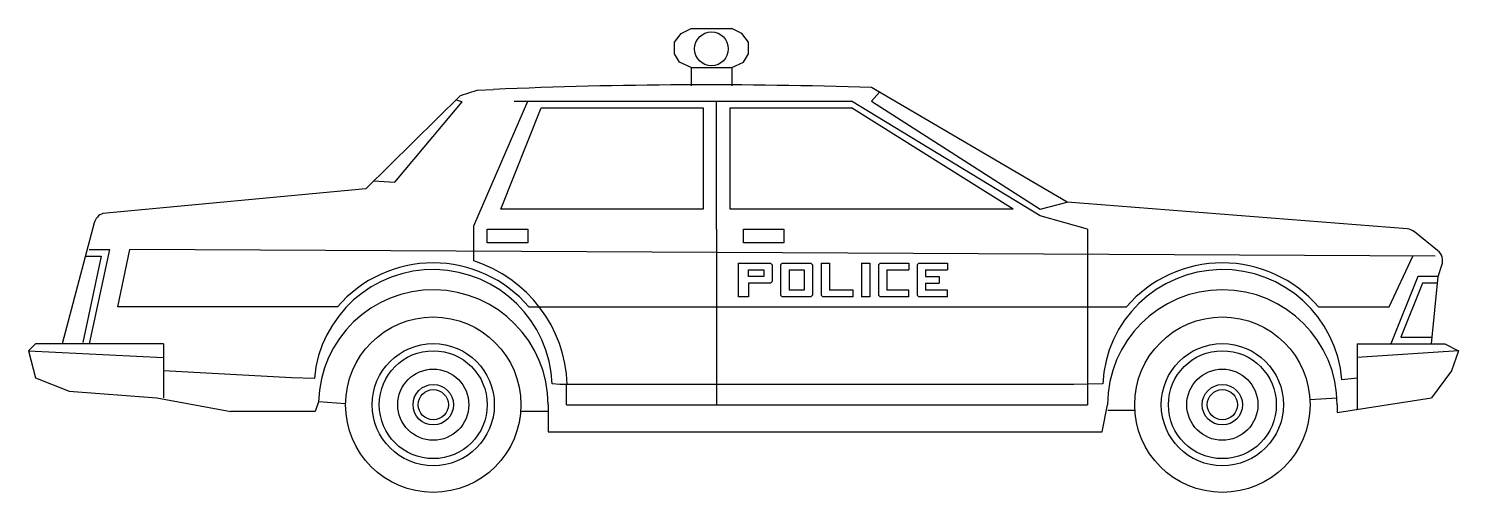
# Model space of a CAD drawing. Extents: x -5.38 to 0, y 0 to 1.75.
import ezdxf

# ---------------------------------------------------------------- set-up
doc = ezdxf.new("R2010")
doc.units = 0
doc.layers.get('0').update_dxf_attribs({"linetype": 'CONTINUOUS'})
doc.layers.add('CAR_DTL', color=7, linetype='CONTINUOUS')

msp = doc.modelspace()

# ---------------------------------------------------------------- linework, layer by layer
at = {"color": 0, "linetype": 'BYBLOCK'}
for p, q in [((-2.9527, 1.6954), (-2.9274, 1.7272)), ((-2.9274, 1.7272), (-2.8893, 1.7463)), ((-2.8893, 1.7463), (-2.7369, 1.7463)), ((-2.6987, 1.7272), (-2.7369, 1.7463)), ((-2.6734, 1.6954), (-2.6987, 1.7272)), ((-2.9527, 1.651), (-2.9527, 1.6954)), ((-2.6734, 1.651), (-2.6734, 1.6954)), ((-2.9337, 1.6193), (-2.9527, 1.651)), ((-2.8893, 1.6002), (-2.9337, 1.6193)), ((-2.7369, 1.6002), (-2.6924, 1.6193)), ((-2.6924, 1.6193), (-2.6734, 1.651)), ((-2.8893, 1.6002), (-2.7369, 1.6002)), ((-2.8893, 1.6002), (-2.8893, 1.5304)), ((-2.7369, 1.6002), (-2.7369, 1.5304)), ((-3.7581, 1.4947), (-3.6959, 1.5139)), ((-3.6959, 1.5139), (-3.6333, 1.5173)), ((-1.4732, 1.0922), (-2.2098, 1.524)), ((-3.7581, 1.4947), (-4.1148, 1.143)), ((-4.0059, 1.1678), (-3.7517, 1.4702)), ((-3.7517, 1.4702), (-3.7744, 1.4774)), ((-2.1799, 1.5065), (-2.2098, 1.4732)), ((-2.2098, 1.4732), (-1.5748, 1.0668)), ((-3.6068, 1.0668), (-3.4544, 1.4478)), ((-3.4544, 1.4478), (-2.8448, 1.4478)), ((-2.8448, 1.4478), (-2.8448, 1.0668)), ((-2.7432, 1.0668), (-2.7432, 1.4478)), ((-2.7432, 1.4478), (-2.286, 1.4478)), ((-1.6764, 1.0668), (-2.286, 1.4478)), ((-4.1148, 1.143), (-5.1047, 1.0501)), ((-4.0863, 1.1732), (-4.0059, 1.1678)), ((-1.5748, 1.0668), (-1.4732, 1.0922)), ((-0.1934, 0.9918), (-1.4732, 1.0922)), ((-2.8448, 1.0668), (-3.6068, 1.0668)), ((-1.6764, 1.0668), (-2.7432, 1.0668)), ((-5.1378, 1.0148), (-5.2578, 0.5588)), ((-0.0785, 0.9111), (-0.1656, 0.9808)), ((-5.1114, 0.889), (-5.181, 0.5641)), ((-5.1709, 0.889), (-5.1114, 0.889)), ((-5.0482, 0.6985), (-5.0038, 0.9144)), ((-2.7115, 0.7366), (-2.7115, 0.8636)), ((-2.7115, 0.8636), (-2.5908, 0.8636)), ((-2.5908, 0.8636), (-2.5844, 0.8572)), ((-2.5463, 0.8636), (-2.5527, 0.8572)), ((-2.5463, 0.8636), (-2.4384, 0.8636)), ((-2.4384, 0.8636), (-2.432, 0.8572)), ((-2.4003, 0.8636), (-2.4003, 0.7429)), ((-2.4003, 0.8636), (-2.3685, 0.8636)), ((-2.3685, 0.8636), (-2.3685, 0.762)), ((-2.2479, 0.8636), (-2.2161, 0.8636)), ((-2.2479, 0.8636), (-2.2479, 0.7366)), ((-2.2161, 0.8636), (-2.2161, 0.7366)), ((-2.178, 0.8636), (-2.1844, 0.8572)), ((-2.178, 0.8636), (-2.0701, 0.8636)), ((-2.0701, 0.8636), (-2.0701, 0.8382)), ((-2.032, 0.8636), (-2.0383, 0.8572)), ((-2.032, 0.8636), (-1.9241, 0.8636)), ((-1.9241, 0.8636), (-1.9241, 0.8382)), ((-0.2604, 0.6985), (-0.1714, 0.889)), ((-2.6734, 0.8128), (-2.6734, 0.8382)), ((-2.6734, 0.8382), (-2.6162, 0.8382)), ((-2.6162, 0.8128), (-2.6734, 0.8128)), ((-2.6162, 0.8382), (-2.6162, 0.8128)), ((-2.5844, 0.8572), (-2.5844, 0.7937)), ((-2.5527, 0.8572), (-2.5527, 0.7429)), ((-2.521, 0.8382), (-2.4638, 0.8382)), ((-2.521, 0.8382), (-2.521, 0.762)), ((-2.4638, 0.8382), (-2.4638, 0.762)), ((-2.432, 0.8572), (-2.432, 0.7429)), ((-2.1844, 0.8572), (-2.1844, 0.7429)), ((-2.1526, 0.8382), (-2.1526, 0.762)), ((-2.1526, 0.8382), (-2.0701, 0.8382)), ((-2.0383, 0.8572), (-2.0383, 0.7429)), ((-2.0066, 0.8382), (-2.0066, 0.8128)), ((-2.0066, 0.8382), (-1.9241, 0.8382)), ((-2.0066, 0.8128), (-1.9558, 0.8128)), ((-1.9558, 0.8128), (-1.9558, 0.7874)), ((-0.1016, 0.5588), (-0.0762, 0.8128)), ((-0.0762, 0.8128), (-0.062, 0.8554)), ((-2.5908, 0.7874), (-2.6734, 0.7874)), ((-2.6734, 0.7874), (-2.6734, 0.7366)), ((-2.5844, 0.7937), (-2.5908, 0.7874)), ((-2.4638, 0.762), (-2.521, 0.762)), ((-2.2797, 0.762), (-2.3685, 0.762)), ((-2.2797, 0.7366), (-2.2797, 0.762)), ((-2.0701, 0.762), (-2.1526, 0.762)), ((-2.0701, 0.7366), (-2.0701, 0.762)), ((-2.0066, 0.7874), (-1.9558, 0.7874)), ((-2.0066, 0.7874), (-2.0066, 0.762)), ((-1.9241, 0.762), (-2.0066, 0.762)), ((-1.9241, 0.7366), (-1.9241, 0.762)), ((-0.1352, 0.7874), (-0.2165, 0.5842)), ((-0.0814, 0.7874), (-0.1352, 0.7874)), ((-2.6734, 0.7366), (-2.7115, 0.7366)), ((-2.5527, 0.7429), (-2.5463, 0.7366)), ((-2.4384, 0.7366), (-2.5463, 0.7366)), ((-2.432, 0.7429), (-2.4384, 0.7366)), ((-2.4003, 0.7429), (-2.3939, 0.7366)), ((-2.2797, 0.7366), (-2.3939, 0.7366)), ((-2.2161, 0.7366), (-2.2479, 0.7366)), ((-2.1844, 0.7429), (-2.178, 0.7366)), ((-2.0701, 0.7366), (-2.178, 0.7366)), ((-2.0383, 0.7429), (-2.032, 0.7366)), ((-1.9241, 0.7366), (-2.032, 0.7366)), ((-4.2215, 0.6985), (-5.0482, 0.6985)), ((-3.5008, 0.6985), (-1.2501, 0.6985)), ((-0.5273, 0.6985), (-0.2604, 0.6985)), ((-5.3594, 0.5588), (-5.3848, 0.5334)), ((-4.8768, 0.5588), (-5.3594, 0.5588)), ((-0.381, 0.5588), (-0.0508, 0.5588)), ((-0.2165, 0.5842), (-0.0991, 0.5842)), ((-0.0508, 0.5588), (0, 0.5334)), ((-5.3848, 0.5334), (-5.3594, 0.4318)), ((0, 0.5334), (-0.0254, 0.4572)), ((-5.3594, 0.4318), (-5.2324, 0.381)), ((-0.0254, 0.4572), (-0.1016, 0.3556)), ((-5.2324, 0.381), (-4.9022, 0.3556)), ((-4.9022, 0.3556), (-4.6228, 0.3048)), ((-4.2932, 0.3414), (-4.3057, 0.3048)), ((-3.4283, 0.3302), (-3.4283, 0.2286)), ((-1.3413, 0.2286), (-1.3215, 0.3302)), ((-0.4565, 0.3009), (-0.1016, 0.3556)), ((-0.4565, 0.3302), (-0.4565, 0.3009)), ((-4.3057, 0.3048), (-4.6228, 0.3048)), ((-3.4283, 0.2286), (-1.3413, 0.2286))]:
    msp.add_line(p, q, dxfattribs=at)
for centre, radius in [((-2.8131, 1.6701), 0.0635), ((-3.8608, 0.3302), 0.3302), ((-0.889, 0.3302), 0.3302), ((-3.8608, 0.3302), 0.23), ((-0.889, 0.3302), 0.23), ((-3.8608, 0.3302), 0.0568), ((-0.889, 0.3302), 0.0568)]:
    msp.add_circle(centre, radius, dxfattribs=at)
for centre, radius, start, end in [((-2.834, -17.0113), 18.5458, 88.07127, 92.4702), ((-5.0887, 1.0019), 0.0508, 108.4349, 165.2564), ((-0.1973, 0.9412), 0.0508, 51.3402, 85.5154), ((-0.1102, 0.8715), 0.0508, 341.5651, 51.3402), ((-3.8608, 0.3302), 0.4325, 0, 178.5134), ((-0.889, 0.3302), 0.4325, 0, 180)]:
    msp.add_arc(centre, radius, start, end, dxfattribs=at)
at = {"layer": 'CAR_DTL'}
for p, q in [((-3.7084, 1.0033), (-3.5052, 1.4732)), ((-3.556, 1.4732), (-2.286, 1.4732)), ((-2.794, 0.9906), (-2.794, 1.4732)), ((-1.5748, 1.0414), (-2.286, 1.4732)), ((-1.397, 0.9906), (-1.5748, 1.0414)), ((-3.7084, 0.8718), (-3.7084, 1.0033)), ((-3.6576, 0.9398), (-3.6576, 0.9906)), ((-3.6576, 0.9906), (-3.5052, 0.9906)), ((-3.5052, 0.9906), (-3.5052, 0.9398)), ((-2.794, 0.9906), (-2.794, 0.3302)), ((-2.6924, 0.9906), (-2.54, 0.9906)), ((-2.6924, 0.9398), (-2.6924, 0.9906)), ((-2.54, 0.9906), (-2.54, 0.9398)), ((-1.397, 0.9906), (-1.397, 0.3302)), ((-3.5052, 0.9398), (-3.6576, 0.9398)), ((-2.54, 0.9398), (-2.6924, 0.9398)), ((-5.1562, 0.9144), (-5.08, 0.9144)), ((-5.08, 0.9144), (-5.1562, 0.5588)), ((-0.0875, 0.8892), (-5.0038, 0.9144)), ((-0.1524, 0.8128), (-0.254, 0.5588)), ((-0.0762, 0.8128), (-0.1524, 0.8128)), ((-4.8768, 0.5588), (-4.8768, 0.3556)), ((-0.381, 0.5588), (-0.381, 0.3125)), ((-5.3848, 0.5334), (-4.8768, 0.508)), ((0, 0.5334), (-0.381, 0.508)), ((-4.3942, 0.4318), (-4.8768, 0.4572)), ((-4.3085, 0.4293), (-4.3942, 0.4318)), ((-3.3844, 0.4064), (-3.4125, 0.4082)), ((-1.4478, 0.4064), (-3.3844, 0.4064)), ((-3.359, 0.3302), (-3.359, 0.4064)), ((-1.3396, 0.4088), (-1.4478, 0.4064)), ((-0.381, 0.4304), (-0.4388, 0.4242)), ((-4.191, 0.3332), (-4.2932, 0.3414)), ((-3.359, 0.3302), (-1.397, 0.3302)), ((-0.4565, 0.3543), (-0.5593, 0.3491)), ((-3.429, 0.3048), (-3.5316, 0.3048)), ((-1.2185, 0.3082), (-1.3208, 0.3082))]:
    msp.add_line(p, q, dxfattribs=at)
for centre, radius in [((-3.8608, 0.3302), 0.2032), ((-0.889, 0.3302), 0.2032), ((-3.8608, 0.3302), 0.134), ((-0.889, 0.3302), 0.134), ((-3.8608, 0.3302), 0.0762), ((-0.889, 0.3302), 0.0762)]:
    msp.add_circle(centre, radius, dxfattribs=at)
for centre, radius, start, end in [((-3.8612, 0.3898), 0.4745, 40.5821, 139.4179), ((-3.8631, 0.3892), 0.5068, 1.9433, 72.2285), ((-0.8887, 0.3875), 0.4768, 40.7106, 139.2894), ((-3.8612, 0.3898), 0.4491, 2.3484, 174.9559), ((-0.8887, 0.3875), 0.4514, 4.6601, 177.2944)]:
    msp.add_arc(centre, radius, start, end, dxfattribs=at)

doc.saveas('drawing.dxf')
